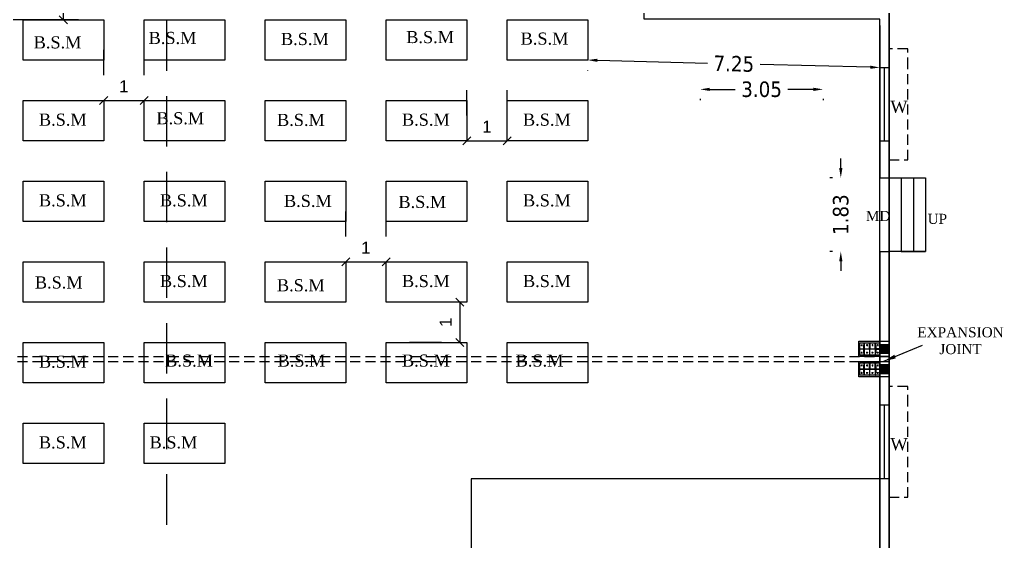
# Model space of a CAD drawing. Header units: metres. Extents: x 2063 to 2266, y 1708 to 2054.
# Drawn here: x 2188.24 to 2212.62, y 1907.29 to 1920.22 of the extents above; entities that cross this region are included whole.
import ezdxf

# ---------------------------------------------------------------- set-up
doc = ezdxf.new("R2010")
doc.units = ezdxf.units.M
doc.linetypes.add('DASHED', pattern=[0.75, 0.5, -0.25])
doc.linetypes.add('HIDDEN', pattern=[0.375, 0.25, -0.125])
for name, color, linetype in [('BLK_1_COVERED_AREA', 140, 'Continuous'), ('BLK_1_FLR_0_EXIT_WIDTH_DOOR', 2, 'Continuous'), ('BLK_1_FLR_0_REGULAR_ROOM_1', 4, 'Continuous'), ('BLK_1_FLR_0_ROOM_1_LIGHT_VENTILATION_1', 4, 'Continuous'), ('WORKSHOP_AREA', 121, 'Continuous')]:
    doc.layers.add(name, color=color, linetype=linetype)
doc.layers.add('BLK_1_FLR_0_BLT_UP_AREA', color=45, linetype='Continuous', plot=False)
doc.styles.add('CODE', font='tahoma.ttf')
doc.styles.add('DIM', font='swissc.ttf')
doc.styles.get("Standard").update_dxf_attribs({"font": 'arial.ttf'})
doc.styles.add('TIMES NEW ROMAN', font='times.ttf')
doc.dimstyles.new('Din', dxfattribs={"dimscale": 0, "dimtxt": 0.25, "dimasz": 0.1, "dimexe": 0.15, "dimexo": 0.15, "dimgap": 0.03, "dimtad": 0, "dimzin": 0, "dimdsep": 46, "dimtxsty": 'DIM', "dimblk": 'ARCHTICK', "dimcen": 0.09, "dimdle": 0.15, "dimse1": 1, "dimse2": 1, "dimclrd": 256, "dimclre": 256, "dimclrt": 7, "dimadec": 0, "dimazin": 3, "dimtfac": 1, "dimtofl": 0, "dimtmove": 1, "dimatfit": 3, "dimfxl": 0, "dimtolj": 1, "dimtzin": 0, "dimarcsym": 0})
doc.dimstyles.new('ISO-25', dxfattribs={"dimtxt": 2.5, "dimasz": 2.5, "dimexe": 1.25, "dimexo": 0.625, "dimtad": 1, "dimtxsty": 'Standard', "dimcen": 2.5, "dimadec": 0, "dimazin": 0, "dimtfac": 1, "dimtmove": 0, "dimatfit": 3, "dimfxl": 0, "dimarcsym": 0})

# ---------------------------------------------------------------- blocks, each defined once
blk = doc.blocks.new('BOLT')
at = {"linetype": 'ByBlock'}
for p, q in [((20, 0), (-20, 0)), ((0, -20), (0, 20))]:
    blk.add_line(p, q, dxfattribs=at)
blk.add_circle((0, 0), 10, dxfattribs=at)
blk = doc.blocks.new('90P')
blk.add_hatch(color=256).paths.add_polyline_path([(3179, 1331), (2949, 1331), (2949, 1101), (3179, 1101)])
for points in [[(2949, 1026), (3699, 1026), (3699, 1406), (2949, 1406)], [(3179, 1331), (2949, 1331), (2949, 1101), (3179, 1101)], [(3179, 1369), (3179, 1064), (3679, 1064), (3679, 1369)], [(3179, 1213), (3179, 1219), (3279, 1219), (3279, 1213)], [(3279, 1319), (3279, 1114), (3287, 1114), (3287, 1319)], [(3293, 1369), (3287, 1369), (3287, 1219), (3293, 1219)], [(3432, 1369), (3426, 1369), (3426, 1219), (3432, 1219)], [(3565, 1369), (3571, 1369), (3571, 1219), (3565, 1219)], [(3571, 1319), (3571, 1114), (3579, 1114), (3579, 1319)], [(3679, 1213), (3679, 1219), (3579, 1219), (3579, 1213)], [(3293, 1064), (3287, 1064), (3287, 1214), (3293, 1214)], [(3432, 1064), (3426, 1064), (3426, 1214), (3432, 1214)], [(3565, 1064), (3571, 1064), (3571, 1214), (3565, 1214)]]:
    blk.add_lwpolyline(points, close=True)
blk.add_lwpolyline([(3287, 1214), (3571, 1214), (3571, 1219), (3287, 1219), (3287, 1214)])
at = {"rotation": 180}
for p in [(3229, 1309), (3362, 1309), (3496, 1309)]:
    blk.add_blockref('BOLT', p, dxfattribs=at)
at = {"xscale": -1, "rotation": 180}
blk.add_blockref('BOLT', (3629, 1309), dxfattribs=at)
at = {"xscale": -1}
for p in [(3229, 1124), (3362, 1124), (3496, 1124)]:
    blk.add_blockref('BOLT', p, dxfattribs=at)
blk.add_blockref('BOLT', (3629, 1124))
blk = doc.blocks.new('_Oblique')
at = {"color": 0, "linetype": 'ByBlock', "lineweight": -2}
blk.add_line((-0.5, -0.5), (0.5, 0.5), dxfattribs=at)
blk = doc.blocks.new('*D162')
at = {"color": 0, "lineweight": -2}
for p, q in [((2190.319, 1918.84), (2190.319, 1919.465)), ((2191.319, 1918.84), (2191.319, 1919.465)), ((2190.319, 1918.215), (2191.319, 1918.215))]:
    blk.add_line(p, q, dxfattribs=at)
at = {"layer": 'Defpoints', "color": 0}
for p in [(2190.319, 1918.215, -19.765), (2191.319, 1918.215, -19.765), (2191.319, 1918.215)]:
    blk.add_point(p, dxfattribs=at)
at = {"color": 0, "lineweight": -2, "xscale": 0.2, "yscale": 0.2, "zscale": 0.2, "rotation": 180}
blk.add_blockref('_Oblique', (2190.319, 1918.215), dxfattribs=at)
at = {"color": 0, "lineweight": -2, "xscale": 0.2, "yscale": 0.2, "zscale": 0.2}
blk.add_blockref('_Oblique', (2191.319, 1918.215), dxfattribs=at)
at = {"color": 0, "insert": (2190.819, 1918.565), "char_height": 0.3, "attachment_point": 5}
blk.add_mtext('1', dxfattribs=at)
blk = doc.blocks.new('*D163')
at = {"color": 0, "lineweight": -2}
for p, q in [((2189.694, 1921.215), (2188.069, 1921.215)), ((2189.319, 1920.215), (2189.319, 1921.215)), ((2189.694, 1920.215), (2188.069, 1920.215))]:
    blk.add_line(p, q, dxfattribs=at)
at = {"layer": 'Defpoints', "color": 0}
for p in [(2189.319, 1921.215), (2190.319, 1921.215, -19.765), (2190.319, 1920.215, -19.765)]:
    blk.add_point(p, dxfattribs=at)
at = {"color": 0, "lineweight": -2, "xscale": 0.2, "yscale": 0.2, "zscale": 0.2}
for p, rotation in [((2189.319, 1921.215), 90), ((2189.319, 1920.215), 270)]:
    blk.add_blockref('_Oblique', p, dxfattribs=dict(at, rotation=rotation))
at = {"color": 0, "insert": (2188.968, 1920.715), "char_height": 0.3, "attachment_point": 5, "rotation": 90}
blk.add_mtext('1', dxfattribs=at)
blk = doc.blocks.new('*D164')
at = {"color": 0, "lineweight": -2}
for p, q in [((2199.319, 1917.84), (2199.319, 1918.465)), ((2200.319, 1917.84), (2200.319, 1918.465)), ((2199.319, 1917.215), (2200.319, 1917.215))]:
    blk.add_line(p, q, dxfattribs=at)
at = {"layer": 'Defpoints', "color": 0}
for p in [(2199.319, 1917.215, -19.765), (2200.319, 1917.215, -19.765), (2200.319, 1917.215)]:
    blk.add_point(p, dxfattribs=at)
at = {"color": 0, "lineweight": -2, "xscale": 0.2, "yscale": 0.2, "zscale": 0.2, "rotation": 180}
blk.add_blockref('_Oblique', (2199.319, 1917.215), dxfattribs=at)
at = {"color": 0, "lineweight": -2, "xscale": 0.2, "yscale": 0.2, "zscale": 0.2}
blk.add_blockref('_Oblique', (2200.319, 1917.215), dxfattribs=at)
at = {"color": 0, "insert": (2199.819, 1917.565), "char_height": 0.3, "attachment_point": 5}
blk.add_mtext('1', dxfattribs=at)
blk = doc.blocks.new('*D165')
at = {"color": 0, "lineweight": -2}
for p, q in [((2198.694, 1913.215), (2197.897, 1913.215)), ((2199.147, 1913.215), (2199.147, 1912.215)), ((2198.694, 1912.215), (2197.897, 1912.215))]:
    blk.add_line(p, q, dxfattribs=at)
at = {"layer": 'Defpoints', "color": 0}
for p in [(2199.319, 1913.215, -19.765), (2199.147, 1912.215), (2199.319, 1912.215, -19.765)]:
    blk.add_point(p, dxfattribs=at)
at = {"color": 0, "lineweight": -2, "xscale": 0.2, "yscale": 0.2, "zscale": 0.2}
for p, rotation in [((2199.147, 1913.215), 90), ((2199.147, 1912.215), 270)]:
    blk.add_blockref('_Oblique', p, dxfattribs=dict(at, rotation=rotation))
at = {"color": 0, "insert": (2198.796, 1912.715), "char_height": 0.3, "attachment_point": 5, "rotation": 90}
blk.add_mtext('1', dxfattribs=at)
blk = doc.blocks.new('*D166')
at = {"color": 0, "lineweight": -2}
for p, q in [((2196.319, 1914.84), (2196.319, 1915.465)), ((2197.319, 1914.84), (2197.319, 1915.465)), ((2196.319, 1914.215), (2197.319, 1914.215))]:
    blk.add_line(p, q, dxfattribs=at)
at = {"layer": 'Defpoints', "color": 0}
for p in [(2196.319, 1914.215, -19.765), (2197.319, 1914.215, -19.765), (2197.319, 1914.215)]:
    blk.add_point(p, dxfattribs=at)
at = {"color": 0, "lineweight": -2, "xscale": 0.2, "yscale": 0.2, "zscale": 0.2, "rotation": 180}
blk.add_blockref('_Oblique', (2196.319, 1914.215), dxfattribs=at)
at = {"color": 0, "lineweight": -2, "xscale": 0.2, "yscale": 0.2, "zscale": 0.2}
blk.add_blockref('_Oblique', (2197.319, 1914.215), dxfattribs=at)
at = {"color": 0, "insert": (2196.819, 1914.565), "char_height": 0.3, "attachment_point": 5}
blk.add_mtext('1', dxfattribs=at)
blk = doc.blocks.new('*D114')
for p, q in [((2202.559, 1919.209), (2205.286, 1919.139)), ((2209.322, 1919.037), (2206.594, 1919.106))]:
    blk.add_line(p, q)
at = {"lineweight": -2}
for p, q in [((2209.568, 1919.296), (2209.568, 1919.299)), ((2202.312, 1918.953), (2202.312, 1918.946))]:
    blk.add_line(p, q, dxfattribs=at)
for points in [[(2202.56, 1919.249), (2202.558, 1919.169), (2202.319, 1919.215)], [(2209.323, 1919.077), (2209.321, 1918.997), (2209.561, 1919.031)]]:
    blk.add_solid(points)
at = {"layer": 'Defpoints', "color": 0}
for p in [(2202.319, 1919.215, -19.765), (2209.561, 1919.031, 39.53), (2209.561, 1919.031)]:
    blk.add_point(p, dxfattribs=at)
at = {"insert": (2205.94, 1919.123), "char_height": 0.384, "attachment_point": 5, "rotation": 358.5438, "style": 'CODE'}
blk.add_mtext('\\A1;7.25', dxfattribs=at)
blk = doc.blocks.new('*D261')
at = {"layer": 'BLK_1_FLR_0_EXIT_WIDTH_DOOR'}
for p, q in [((2208.592, 1916.538), (2208.592, 1916.778)), ((2208.592, 1914.228), (2208.592, 1913.988))]:
    blk.add_line(p, q, dxfattribs=at)
at = {"layer": 'BLK_1_FLR_0_EXIT_WIDTH_DOOR', "lineweight": -2}
for p, q in [((2208.39, 1916.298), (2208.323, 1916.298)), ((2208.39, 1914.468), (2208.323, 1914.468))]:
    blk.add_line(p, q, dxfattribs=at)
at = {"layer": 'BLK_1_FLR_0_EXIT_WIDTH_DOOR'}
for points in [[(2208.552, 1916.538), (2208.632, 1916.538), (2208.592, 1916.298)], [(2208.552, 1914.228), (2208.632, 1914.228), (2208.592, 1914.468)]]:
    blk.add_solid(points, dxfattribs=at)
at = {"layer": 'Defpoints', "color": 0}
for p in [(2209.561, 1916.298, -9.883), (2208.592, 1914.468), (2209.561, 1914.468, -9.883)]:
    blk.add_point(p, dxfattribs=at)
at = {"layer": 'BLK_1_FLR_0_EXIT_WIDTH_DOOR', "insert": (2208.592, 1915.383), "char_height": 0.384, "attachment_point": 5, "rotation": 90, "style": 'CODE'}
blk.add_mtext('\\A1;1.83', dxfattribs=at)
blk = doc.blocks.new('*D262')
at = {"layer": 'BLK_1_FLR_0_EXIT_WIDTH_DOOR'}
for p, q in [((2205.343, 1918.489), (2205.974, 1918.489)), ((2207.913, 1918.489), (2207.282, 1918.489))]:
    blk.add_line(p, q, dxfattribs=at)
at = {"layer": 'BLK_1_FLR_0_EXIT_WIDTH_DOOR', "lineweight": -2}
for p, q in [((2205.103, 1918.253), (2205.103, 1918.22)), ((2208.153, 1918.253), (2208.153, 1918.22))]:
    blk.add_line(p, q, dxfattribs=at)
at = {"layer": 'BLK_1_FLR_0_EXIT_WIDTH_DOOR'}
for points in [[(2205.343, 1918.529), (2205.343, 1918.449), (2205.103, 1918.489)], [(2207.913, 1918.529), (2207.913, 1918.449), (2208.153, 1918.489)]]:
    blk.add_solid(points, dxfattribs=at)
at = {"layer": 'Defpoints', "color": 0}
for p in [(2205.103, 1920.457, -36.409), (2208.153, 1920.457, -36.409), (2208.153, 1918.489)]:
    blk.add_point(p, dxfattribs=at)
at = {"layer": 'BLK_1_FLR_0_EXIT_WIDTH_DOOR', "insert": (2206.628, 1918.489), "char_height": 0.384, "attachment_point": 5, "style": 'CODE'}
blk.add_mtext('\\A1;3.05', dxfattribs=at)

msp = doc.modelspace()

# ---------------------------------------------------------------- linework, layer by layer
at = {"linetype": 'HIDDEN', "ltscale": 5}
msp.add_line((2191.886, 1873.947, -19.765), (2191.886, 1932.907, -19.765), dxfattribs=at)
for p, q in [((2209.561, 1920.076, -9.883), (2209.561, 1916.298, -9.883)), ((2209.676, 1917.201, 39.53), (2209.676, 1919.031, 39.53)), ((2209.561, 1916.298, -9.883), (2209.791, 1916.298, -9.883)), ((2209.791, 1916.298, -9.883), (2210.091, 1916.298, -9.883)), ((2210.091, 1916.298, -9.883), (2210.091, 1914.468, -9.883)), ((2210.091, 1916.298, -9.883), (2210.691, 1916.298, -9.883)), ((2210.391, 1916.298, -9.883), (2210.391, 1914.468, -9.883)), ((2210.691, 1916.298, -9.883), (2210.691, 1914.468, -9.883)), ((2209.561, 1914.468, -9.883), (2209.561, 1887.066, -9.883)), ((2209.561, 1914.468, -9.883), (2209.791, 1914.468, -9.883)), ((2210.091, 1914.468, -9.883), (2209.791, 1914.468, -9.883)), ((2210.091, 1914.468, -9.883), (2210.691, 1914.468, -9.883)), ((2209.676, 1908.836, -9.883), (2209.676, 1910.666, -9.883))]:
    msp.add_line(p, q)
at = {"linetype": 'HIDDEN'}
for p, q in [((2180.68, 1911.863, -36.409), (2209.791, 1911.863, -36.409)), ((2180.68, 1911.743, -36.409), (2209.791, 1911.743, -36.409))]:
    msp.add_line(p, q, dxfattribs=at)
at = {"ltscale": 25, "elevation": -19.765}
for points in [[(2188.319, 1920.215), (2190.319, 1920.215), (2190.319, 1919.215), (2188.319, 1919.215)], [(2191.319, 1920.215), (2193.319, 1920.215), (2193.319, 1919.215), (2191.319, 1919.215)], [(2194.319, 1920.215), (2196.319, 1920.215), (2196.319, 1919.215), (2194.319, 1919.215)], [(2197.319, 1920.215), (2199.319, 1920.215), (2199.319, 1919.215), (2197.319, 1919.215)], [(2200.319, 1920.215), (2202.319, 1920.215), (2202.319, 1919.215), (2200.319, 1919.215)], [(2188.319, 1918.215), (2190.319, 1918.215), (2190.319, 1917.215), (2188.319, 1917.215)], [(2191.319, 1918.215), (2193.319, 1918.215), (2193.319, 1917.215), (2191.319, 1917.215)], [(2194.319, 1918.215), (2196.319, 1918.215), (2196.319, 1917.215), (2194.319, 1917.215)], [(2197.319, 1918.215), (2199.319, 1918.215), (2199.319, 1917.215), (2197.319, 1917.215)], [(2200.319, 1918.215), (2202.319, 1918.215), (2202.319, 1917.215), (2200.319, 1917.215)], [(2188.319, 1916.215), (2190.319, 1916.215), (2190.319, 1915.215), (2188.319, 1915.215)], [(2191.319, 1916.215), (2193.319, 1916.215), (2193.319, 1915.215), (2191.319, 1915.215)], [(2194.319, 1916.215), (2196.319, 1916.215), (2196.319, 1915.215), (2194.319, 1915.215)], [(2197.319, 1916.215), (2199.319, 1916.215), (2199.319, 1915.215), (2197.319, 1915.215)], [(2200.319, 1916.215), (2202.319, 1916.215), (2202.319, 1915.215), (2200.319, 1915.215)], [(2188.319, 1914.215), (2190.319, 1914.215), (2190.319, 1913.215), (2188.319, 1913.215)], [(2191.319, 1914.215), (2193.319, 1914.215), (2193.319, 1913.215), (2191.319, 1913.215)], [(2194.319, 1914.215), (2196.319, 1914.215), (2196.319, 1913.215), (2194.319, 1913.215)], [(2197.319, 1914.215), (2199.319, 1914.215), (2199.319, 1913.215), (2197.319, 1913.215)], [(2200.319, 1914.215), (2202.319, 1914.215), (2202.319, 1913.215), (2200.319, 1913.215)], [(2188.319, 1912.215), (2190.319, 1912.215), (2190.319, 1911.215), (2188.319, 1911.215)], [(2191.319, 1912.215), (2193.319, 1912.215), (2193.319, 1911.215), (2191.319, 1911.215)], [(2194.319, 1912.215), (2196.319, 1912.215), (2196.319, 1911.215), (2194.319, 1911.215)], [(2197.319, 1912.215), (2199.319, 1912.215), (2199.319, 1911.215), (2197.319, 1911.215)], [(2200.319, 1912.215), (2202.319, 1912.215), (2202.319, 1911.215), (2200.319, 1911.215)], [(2188.319, 1910.215), (2190.319, 1910.215), (2190.319, 1909.215), (2188.319, 1909.215)], [(2191.319, 1910.215), (2193.319, 1910.215), (2193.319, 1909.215), (2191.319, 1909.215)]]:
    msp.add_lwpolyline(points, close=True, dxfattribs=at)
at = {"linetype": 'HIDDEN', "elevation": 39.53}
for points in [[(2209.791, 1917.201), (2209.791, 1916.741), (2210.251, 1916.741), (2210.251, 1919.031), (2210.251, 1919.491), (2209.791, 1919.491), (2209.791, 1919.031)], [(2209.791, 1908.836), (2209.791, 1908.376), (2210.251, 1908.376), (2210.251, 1910.666), (2210.251, 1911.126), (2209.791, 1911.126), (2209.791, 1910.666)]]:
    msp.add_lwpolyline(points, dxfattribs=at)
for points, elevation in [([(2209.561, 1919.031), (2209.791, 1919.031), (2209.791, 1917.201), (2209.561, 1917.201)], 39.53), ([(2209.791, 1916.298), (2210.691, 1916.298), (2210.691, 1914.468), (2209.791, 1914.468)], -9.883), ([(2209.561, 1910.666), (2209.791, 1910.666), (2209.791, 1908.836), (2209.561, 1908.836)], -9.883)]:
    msp.add_lwpolyline(points, close=True, dxfattribs=dict(elevation=elevation))
at = {"layer": 'BLK_1_COVERED_AREA', "color": 140, "ltscale": 0.3, "elevation": -9.883}
msp.add_lwpolyline([(2180.681, 1886.836), (2209.791, 1886.836), (2209.791, 1928.896), (2180.681, 1928.896)], close=True, dxfattribs=at)
at = {"layer": 'BLK_1_FLR_0_BLT_UP_AREA', "color": 45, "lineweight": -2, "elevation": -9.883}
msp.add_lwpolyline([(2180.681, 1886.836), (2180.681, 1928.896), (2209.791, 1928.896), (2209.791, 1886.836)], close=True, dxfattribs=at)
at = {"layer": 'BLK_1_FLR_0_REGULAR_ROOM_1', "color": 4, "elevation": -9.883}
msp.add_lwpolyline([(2180.911, 1926.206), (2180.911, 1887.066), (2209.511, 1887.066), (2209.561, 1887.066), (2209.561, 1920.227), (2203.714, 1920.227), (2203.714, 1928.666), (2186.566, 1928.666), (2186.566, 1926.206)], close=True, dxfattribs=at)
at = {"layer": 'BLK_1_FLR_0_ROOM_1_LIGHT_VENTILATION_1', "color": 4, "elevation": -9.883}
msp.add_lwpolyline([(2209.561, 1908.836), (2199.432, 1908.836), (2199.432, 1901.413), (2209.561, 1901.413)], close=True, dxfattribs=at)
at = {"layer": 'WORKSHOP_AREA', "color": 121, "elevation": -9.883}
msp.add_lwpolyline([(2180.911, 1926.206), (2180.911, 1887.066), (2209.511, 1887.066), (2209.561, 1887.066), (2209.561, 1920.227), (2203.714, 1920.227), (2203.714, 1928.666), (2186.566, 1928.666), (2186.566, 1926.206)], close=True, dxfattribs=at)

# ---------------------------------------------------------------- block references
at = {"xscale": -0.00099999999949, "yscale": 0.00099999999949, "zscale": 0.00099999999949}
for p in [(2212.739, 1910.837, 13.004), (2212.739, 1910.337, -13.523)]:
    msp.add_blockref('90P', p, dxfattribs=at)

# ---------------------------------------------------------------- texts
at = {"linetype": 'DASHED', "ltscale": 0.3, "char_height": 0.3, "attachment_point": 1}
for insert in [(2191.433, 1919.914, 19.765), (2194.713, 1919.888), (2197.819, 1919.935, 19.765), (2200.655, 1919.897, 19.765), (2188.583, 1919.804, 19.765), (2188.713, 1917.888), (2191.626, 1917.923, 19.765), (2194.616, 1917.882, 19.765), (2197.713, 1917.888), (2200.713, 1917.888), (2188.713, 1915.888), (2191.713, 1915.888), (2194.788, 1915.874, 19.765), (2197.625, 1915.849, 19.765), (2200.713, 1915.888), (2188.613, 1913.852, 19.765), (2191.713, 1913.888), (2194.613, 1913.783, 19.765), (2197.713, 1913.888), (2200.713, 1913.888), (2188.713, 1911.888), (2191.843, 1911.916, -16.644), (2194.63, 1911.916, -16.644), (2197.713, 1911.916, -16.644), (2200.531, 1911.916, -16.644), (2188.713, 1909.888), (2191.456, 1909.888, 19.765)]:
    msp.add_mtext_dynamic_manual_height_columns('{\\fTimes New Roman|b0|i0|c0|p18;B.S.M}', width=0.30603, gutter_width=1, heights=[0], dxfattribs=dict(at, insert=insert))
at = {"attachment_point": 1, "style": 'TIMES NEW ROMAN'}
for s, width, insert, char_height in [('W', 0.55777, (2209.82, 1918.207, -9.883), 0.3), ('MD', 0.50877, (2209.214, 1915.476, -9.883), 0.25), ('UP', 0.50877, (2210.744, 1915.404, -9.883), 0.25), ('{\\W0.935177; }EXPANSION \\P{\\W6.735958; }JOINT', 2.25173, (2210.401, 1912.593, -9.883), 0.25), ('W', 0.55777, (2209.82, 1909.843, -9.883), 0.3)]:
    msp.add_mtext_dynamic_manual_height_columns(s, width=width, gutter_width=1, heights=[0], dxfattribs=dict(at, insert=insert, char_height=char_height))

# ---------------------------------------------------------------- dimensions: what is measured, and where the dimension line sits
for p1, p2, distance, dimstyle, override, picture, middle in [((2190.319, 1920.215, -19.765), (2190.319, 1921.215, -19.765), 1, 'ISO-25', {"dimtxt": 0.3, "dimasz": 0.2, "dimgap": 0.2, "dimblk1": 'Oblique', "dimblk2": 'Oblique', "dimsah": 1, "dimsd1": 0, "dimsd2": 0}, '*D163', (2188.968, 1920.715)), ((2190.319, 1918.215, -19.765), (2191.319, 1918.215, -19.765), 0, 'ISO-25', {"dimtxt": 0.3, "dimasz": 0.2, "dimgap": 0.2, "dimblk1": 'Oblique', "dimblk2": 'Oblique', "dimsah": 1, "dimsd1": 0, "dimsd2": 0}, '*D162', (2190.819, 1918.565)), ((2202.3187, 1919.2149, -19.7652), (2209.5615, 1919.0308, 39.5304), 0, 'Din', {"dimscale": 0.096, "dimtxt": 4, "dimasz": 2.5, "dimexe": 2.8, "dimgap": 1.75, "dimpost": '\\X', "dimtxsty": 'CODE', "dimsah": 1, "dimdle": 2.8, "dimse1": 0, "dimse2": 0, "dimclrt": 256, "dimtmove": 2, "dimfxl": 2.8, "dimfxlon": 1, "dimtfillclr": 2, "dimlwd": 65535}, '*D114', (2205.9401, 1919.1228)), ((2199.319, 1917.215, -19.765), (2200.319, 1917.215, -19.765), 0, 'ISO-25', {"dimtxt": 0.3, "dimasz": 0.2, "dimgap": 0.2, "dimblk1": 'Oblique', "dimblk2": 'Oblique', "dimsah": 1, "dimsd1": 0, "dimsd2": 0}, '*D164', (2199.819, 1917.565)), ((2199.319, 1913.215, -19.765), (2199.319, 1912.215, -19.765), -0.172, 'ISO-25', {"dimtxt": 0.3, "dimasz": 0.2, "dimgap": 0.2, "dimblk1": 'Oblique', "dimblk2": 'Oblique', "dimsah": 1, "dimsd1": 0, "dimsd2": 0}, '*D165', (2198.796, 1912.715))]:
    dim = msp.add_aligned_dim(p1=p1, p2=p2, distance=distance, dimstyle=dimstyle, override=override)
    dim.commit()
    dim.dimension.update_dxf_attribs({"geometry": picture, "text_midpoint": middle})
dim = msp.add_linear_dim(base=(2197.319, 1914.215), p1=(2196.319, 1914.215, -19.765), p2=(2197.319, 1914.215, -19.765), angle=0, dimstyle='ISO-25', override={"dimtxt": 0.3, "dimasz": 0.2, "dimgap": 0.2, "dimblk1": 'Oblique', "dimblk2": 'Oblique', "dimsah": 1, "dimsd1": 0, "dimsd2": 0})
dim.commit()
dim.dimension.update_dxf_attribs({"geometry": '*D166', "text_midpoint": (2196.819, 1914.215), "dimtype": 161})
at = {"layer": 'BLK_1_FLR_0_EXIT_WIDTH_DOOR'}
for p1, p2, distance, picture, middle in [((2205.103, 1920.457, -36.409), (2208.153, 1920.457, -36.409), -1.969, '*D262', (2206.628, 1918.489)), ((2209.561, 1916.298, -9.883), (2209.561, 1914.468, -9.883), -0.97, '*D261', (2208.592, 1915.383))]:
    dim = msp.add_aligned_dim(p1=p1, p2=p2, distance=distance, dimstyle='Din', override={"dimscale": 0.096, "dimtxt": 4, "dimasz": 2.5, "dimexe": 2.8, "dimgap": 1.75, "dimpost": '\\X', "dimtxsty": 'CODE', "dimsah": 1, "dimdle": 2.8, "dimse1": 0, "dimse2": 0, "dimclrt": 256, "dimtmove": 2, "dimfxl": 2.8, "dimfxlon": 1, "dimtfillclr": 2, "dimlwd": 65535}, dxfattribs=at)
    dim.commit()
    dim.dimension.update_dxf_attribs({"geometry": picture, "text_midpoint": middle})

# ---------------------------------------------------------------- leaders
msp.add_leader([(2209.66, 1911.751, -9.883), (2210.617, 1912.146, -9.883)], dimstyle='ISO-25', override={"dimasz": 0.3, "dimgap": 0.625, "dimtad": 0})

doc.saveas('drawing.dxf')
